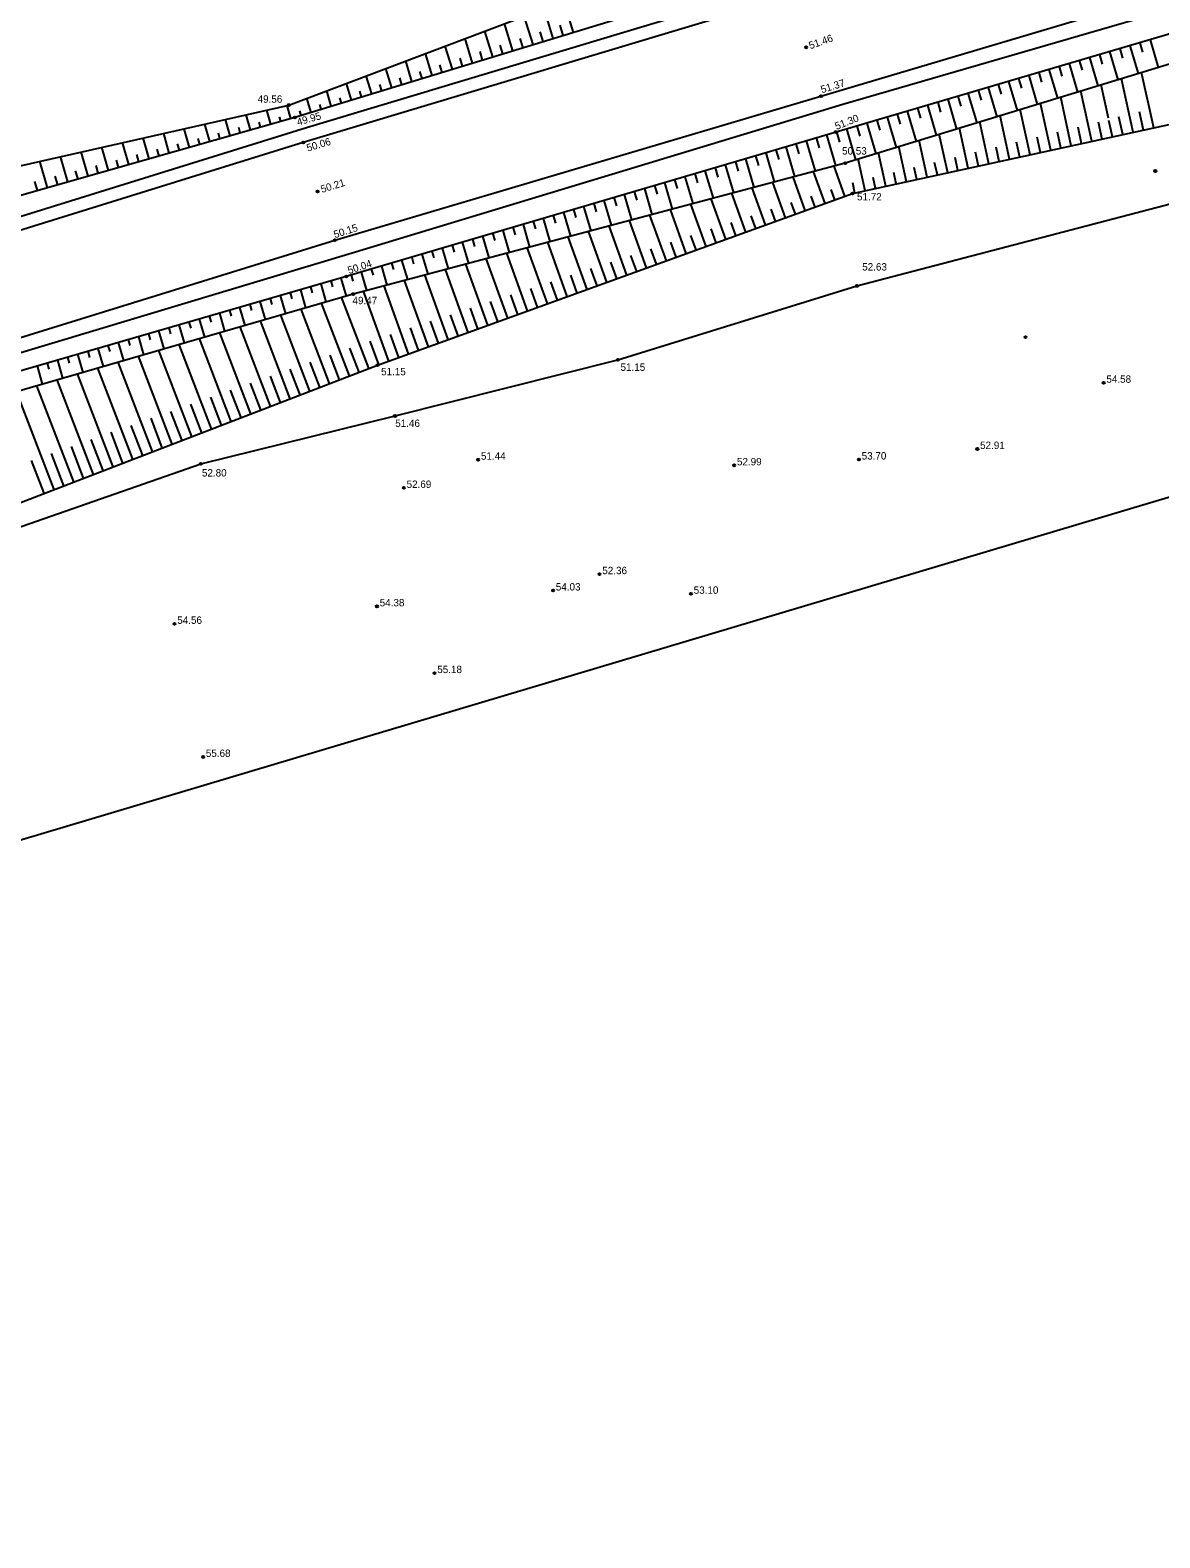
# Model space of a CAD drawing. Extents: x 642058 to 655509, y 6458707 to 6469679.
# Drawn here: x 642673.3 to 642780.4, y 6458850.4 to 6458993.4 of the extents above; entities that cross this region are included whole.
import ezdxf

# ---------------------------------------------------------------- set-up
doc = ezdxf.new("R2010")
doc.units = 0
for name, color, linetype in [('HALJASTUS', 7, 'Continuous'), ('KORGUS', 7, 'Continuous'), ('MOOTKORG', 7, 'Continuous'), ('RELJEEF', 7, 'Continuous'), ('TEE', 7, 'Continuous'), ('TRUUP', 7, 'Continuous')]:
    doc.layers.add(name, color=color, linetype=linetype)

msp = doc.modelspace()

# ---------------------------------------------------------------- linework, layer by layer
at = {"layer": 'HALJASTUS'}
for points in [[(642707.89, 6458956.77), (642729.02, 6458962.1), (642751.69, 6458969.1), (642831.54, 6458990.01)], [(642657.44, 6458941.94), (642667.05, 6458944.41), (642689.48, 6458952.24), (642707.89, 6458956.77)]]:
    msp.add_lwpolyline(points, dxfattribs=at)
at = {"layer": 'KORGUS'}
for centre in [(642746.89, 6458991.73), (642697.82, 6458986.25), (642748.29, 6458987.1), (642698.38, 6458985.08), (642749.72, 6458983.69), (642699.19, 6458982.7), (642750.59, 6458980.75), (642780, 6458980), (642700.55, 6458978.06), (642751.28, 6458977.86), (642702.18, 6458973.44), (642703.26, 6458970), (642751.69, 6458969.1), (642703.93, 6458968.33), (642767.69, 6458964.24), (642729.02, 6458962.1), (642706.23, 6458961.59), (642775.1, 6458959.92), (642707.89, 6458956.77), (642763.12, 6458953.64), (642689.48, 6458952.24), (642715.78, 6458952.62), (642740.06, 6458952.09), (642751.89, 6458952.64), (642708.73, 6458949.95), (642727.29, 6458941.77), (642722.88, 6458940.22), (642735.96, 6458939.91), (642706.18, 6458938.72), (642686.98, 6458937.06), (642711.64, 6458932.39), (642689.69, 6458924.44)]:
    msp.add_circle(centre, 0.1, dxfattribs=at)
at = {"layer": 'RELJEEF'}
for p, q in [((642722.89, 6458992.56), (642722.03, 6458995.4)), ((642724.81, 6458993.14), (642723.9, 6458996.11)), ((642719.07, 6458991.39), (642718.28, 6458993.98)), ((642720.98, 6458991.98), (642720.15, 6458994.69)), ((642723.85, 6458992.85), (642723.56, 6458993.82)), ((642715.24, 6458990.23), (642714.53, 6458992.56)), ((642717.16, 6458990.81), (642716.4, 6458993.27)), ((642718.11, 6458991.1), (642717.86, 6458991.94)), ((642720.03, 6458991.69), (642719.76, 6458992.57)), ((642721.94, 6458992.27), (642721.66, 6458993.19)), ((642778.54, 6458992.16), (642778.8, 6458991.28)), ((642779.5, 6458992.44), (642780.28, 6458989.81)), ((642711.42, 6458989.06), (642710.78, 6458991.15)), ((642713.33, 6458989.64), (642712.66, 6458991.85)), ((642714.29, 6458989.93), (642714.06, 6458990.69)), ((642716.2, 6458990.52), (642715.96, 6458991.32)), ((642772.79, 6458990.47), (642773.05, 6458989.57)), ((642773.75, 6458990.75), (642774.54, 6458988.06)), ((642774.71, 6458991.03), (642774.97, 6458990.14)), ((642775.67, 6458991.32), (642776.45, 6458988.64)), ((642776.63, 6458991.6), (642776.89, 6458990.71)), ((642777.59, 6458991.88), (642778.36, 6458989.23)), ((642707.59, 6458987.89), (642707.03, 6458989.73)), ((642709.5, 6458988.48), (642708.91, 6458990.44)), ((642710.46, 6458988.77), (642710.25, 6458989.44)), ((642712.37, 6458989.35), (642712.15, 6458990.07)), ((642767.99, 6458989.06), (642768.8, 6458986.31)), ((642768.95, 6458989.34), (642769.22, 6458988.43)), ((642769.91, 6458989.62), (642770.71, 6458986.89)), ((642770.87, 6458989.91), (642771.14, 6458989)), ((642771.83, 6458990.19), (642772.63, 6458987.48)), ((642779.85, 6458984.1), (642778.7, 6458989.33)), ((642701.85, 6458986.14), (642701.41, 6458987.6)), ((642703.77, 6458986.72), (642703.28, 6458988.31)), ((642705.68, 6458987.31), (642705.16, 6458989.02)), ((642706.63, 6458987.6), (642706.45, 6458988.19)), ((642708.55, 6458988.18), (642708.35, 6458988.82)), ((642763.19, 6458987.65), (642763.47, 6458986.72)), ((642764.15, 6458987.93), (642764.97, 6458985.14)), ((642765.11, 6458988.21), (642765.38, 6458987.29)), ((642766.07, 6458988.5), (642766.89, 6458985.73)), ((642767.03, 6458988.78), (642767.3, 6458987.86)), ((642775.55, 6458985.01), (642774.87, 6458988.16)), ((642777.89, 6458983.67), (642776.78, 6458988.75)), ((642698.02, 6458984.98), (642697.67, 6458986.21)), ((642699.94, 6458985.56), (642699.53, 6458986.89)), ((642700.9, 6458985.85), (642700.75, 6458986.32)), ((642702.81, 6458986.43), (642702.65, 6458986.94)), ((642704.72, 6458987.02), (642704.55, 6458987.57)), ((642758.4, 6458986.24), (642759.23, 6458983.39)), ((642759.36, 6458986.52), (642759.63, 6458985.58)), ((642760.32, 6458986.81), (642761.15, 6458983.98)), ((642761.27, 6458987.09), (642761.55, 6458986.15)), ((642762.23, 6458987.37), (642763.06, 6458984.56)), ((642770.08, 6458981.96), (642769.11, 6458986.4)), ((642772.03, 6458982.39), (642771.03, 6458986.99)), ((642773.98, 6458982.82), (642772.95, 6458987.57)), ((642692.25, 6458983.34), (642691.81, 6458984.89)), ((642694.18, 6458983.89), (642693.77, 6458985.33)), ((642696.1, 6458984.43), (642695.72, 6458985.77)), ((642697.06, 6458984.71), (642696.94, 6458985.14)), ((642698.98, 6458985.27), (642698.85, 6458985.69)), ((642753.6, 6458984.83), (642753.88, 6458983.87)), ((642754.56, 6458985.11), (642755.41, 6458982.23)), ((642755.52, 6458985.4), (642755.8, 6458984.44)), ((642756.48, 6458985.68), (642757.32, 6458982.81)), ((642757.44, 6458985.96), (642757.72, 6458985.01)), ((642766.17, 6458981.11), (642765.27, 6458985.23)), ((642768.12, 6458981.54), (642767.19, 6458985.82)), ((642775.94, 6458983.24), (642775.6, 6458984.8)), ((642776.92, 6458983.46), (642776.55, 6458985.12)), ((642778.87, 6458983.88), (642778.49, 6458985.6)), ((642686.48, 6458981.7), (642685.95, 6458983.57)), ((642688.41, 6458982.24), (642687.9, 6458984.01)), ((642690.33, 6458982.79), (642689.86, 6458984.45)), ((642691.29, 6458983.06), (642691.14, 6458983.6)), ((642693.22, 6458983.61), (642693.07, 6458984.11)), ((642695.14, 6458984.16), (642695.01, 6458984.62)), ((642748.8, 6458983.42), (642749.66, 6458980.51)), ((642749.76, 6458983.7), (642750.05, 6458982.72)), ((642750.72, 6458983.99), (642751.58, 6458981.06)), ((642751.68, 6458984.27), (642751.97, 6458983.3)), ((642752.64, 6458984.55), (642753.49, 6458981.64)), ((642760.31, 6458979.83), (642759.51, 6458983.48)), ((642762.26, 6458980.26), (642761.43, 6458984.06)), ((642764.21, 6458980.69), (642763.35, 6458984.65)), ((642771.05, 6458982.18), (642770.72, 6458983.68)), ((642773.01, 6458982.6), (642772.67, 6458984.16)), ((642774.96, 6458983.03), (642774.61, 6458984.64)), ((642680.71, 6458980.05), (642680.09, 6458982.25)), ((642682.64, 6458980.6), (642682.04, 6458982.69)), ((642684.56, 6458981.15), (642684, 6458983.13)), ((642685.52, 6458981.42), (642685.34, 6458982.06)), ((642687.44, 6458981.97), (642687.27, 6458982.58)), ((642689.37, 6458982.52), (642689.21, 6458983.09)), ((642744.01, 6458982.01), (642744.28, 6458981.08)), ((642744.97, 6458982.29), (642745.79, 6458979.48)), ((642745.92, 6458982.57), (642746.2, 6458981.63)), ((642746.88, 6458982.86), (642747.73, 6458979.99)), ((642747.84, 6458983.14), (642748.13, 6458982.18)), ((642756.4, 6458978.98), (642755.67, 6458982.31)), ((642758.35, 6458979.41), (642757.59, 6458982.89)), ((642765.19, 6458980.9), (642764.9, 6458982.25)), ((642767.15, 6458981.32), (642766.84, 6458982.73)), ((642769.1, 6458981.75), (642768.78, 6458983.2)), ((642674.94, 6458978.41), (642674.22, 6458980.93)), ((642676.86, 6458978.96), (642676.18, 6458981.37)), ((642678.79, 6458979.5), (642678.13, 6458981.81)), ((642679.75, 6458979.78), (642679.54, 6458980.53)), ((642681.67, 6458980.33), (642681.47, 6458981.04)), ((642683.6, 6458980.87), (642683.4, 6458981.55)), ((642739.21, 6458980.59), (642739.99, 6458977.93)), ((642740.17, 6458980.88), (642740.43, 6458979.98)), ((642741.13, 6458981.16), (642741.93, 6458978.45)), ((642742.09, 6458981.44), (642742.36, 6458980.53)), ((642743.05, 6458981.73), (642743.86, 6458978.96)), ((642750.56, 6458977.6), (642749.53, 6458980.47)), ((642752.49, 6458978.13), (642751.83, 6458981.14)), ((642754.44, 6458978.55), (642753.75, 6458981.72)), ((642759.33, 6458979.62), (642759.07, 6458980.81)), ((642761.28, 6458980.05), (642761.01, 6458981.29)), ((642763.24, 6458980.47), (642762.96, 6458981.77)), ((642675.9, 6458978.68), (642675.67, 6458979.5)), ((642677.83, 6458979.23), (642677.6, 6458980.02)), ((642734.41, 6458979.18), (642734.66, 6458978.34)), ((642735.37, 6458979.46), (642736.13, 6458976.91)), ((642736.33, 6458979.75), (642736.59, 6458978.88)), ((642737.29, 6458980.03), (642738.06, 6458977.42)), ((642738.25, 6458980.31), (642738.51, 6458979.43)), ((642746.8, 6458976.25), (642745.65, 6458979.44)), ((642748.68, 6458976.92), (642747.59, 6458979.96)), ((642753.47, 6458978.34), (642753.24, 6458979.37)), ((642755.42, 6458978.77), (642755.19, 6458979.85)), ((642757.38, 6458979.19), (642757.13, 6458980.33)), ((642673.98, 6458978.14), (642673.74, 6458978.99)), ((642729.62, 6458977.77), (642730.33, 6458975.36)), ((642730.58, 6458978.05), (642730.82, 6458977.24)), ((642731.54, 6458978.33), (642732.26, 6458975.88)), ((642732.5, 6458978.62), (642732.74, 6458977.79)), ((642733.46, 6458978.9), (642734.19, 6458976.39)), ((642741.16, 6458974.21), (642739.83, 6458977.89)), ((642743.04, 6458974.89), (642741.77, 6458978.41)), ((642744.92, 6458975.57), (642743.71, 6458978.92)), ((642747.74, 6458976.58), (642747.37, 6458977.62)), ((642749.62, 6458977.26), (642749.27, 6458978.25)), ((642751.51, 6458977.91), (642751.3, 6458978.89)), ((642724.82, 6458976.35), (642725.05, 6458975.59)), ((642725.78, 6458976.64), (642726.46, 6458974.33)), ((642726.74, 6458976.92), (642726.97, 6458976.14)), ((642727.7, 6458977.2), (642728.39, 6458974.85)), ((642728.66, 6458977.48), (642728.89, 6458976.69)), ((642735.52, 6458972.17), (642734.01, 6458976.34)), ((642737.4, 6458972.85), (642735.95, 6458976.86)), ((642739.28, 6458973.53), (642737.89, 6458977.37)), ((642743.98, 6458975.23), (642743.57, 6458976.37)), ((642745.86, 6458975.91), (642745.47, 6458977)), ((642720.03, 6458974.94), (642720.66, 6458972.79)), ((642720.99, 6458975.22), (642721.2, 6458974.5)), ((642721.94, 6458975.51), (642722.59, 6458973.3)), ((642722.9, 6458975.79), (642723.12, 6458975.04)), ((642723.86, 6458976.07), (642724.53, 6458973.82)), ((642729.87, 6458970.13), (642728.19, 6458974.79)), ((642731.75, 6458970.81), (642730.13, 6458975.31)), ((642733.63, 6458971.49), (642732.07, 6458975.82)), ((642740.22, 6458973.87), (642739.76, 6458975.12)), ((642742.1, 6458974.55), (642741.67, 6458975.75)), ((642715.23, 6458973.53), (642715.43, 6458972.85)), ((642716.19, 6458973.81), (642716.79, 6458971.76)), ((642717.15, 6458974.09), (642717.35, 6458973.4)), ((642718.11, 6458974.37), (642718.73, 6458972.27)), ((642719.07, 6458974.66), (642719.28, 6458973.95)), ((642726.11, 6458968.77), (642724.31, 6458973.76)), ((642727.99, 6458969.45), (642726.25, 6458974.28)), ((642736.46, 6458972.51), (642735.96, 6458973.87)), ((642738.34, 6458973.19), (642737.86, 6458974.5)), ((642710.43, 6458972.11), (642710.99, 6458970.21)), ((642711.39, 6458972.4), (642711.58, 6458971.75)), ((642712.35, 6458972.68), (642712.93, 6458970.73)), ((642713.31, 6458972.96), (642713.51, 6458972.3)), ((642714.27, 6458973.24), (642714.86, 6458971.24)), ((642720.47, 6458966.74), (642718.49, 6458972.21)), ((642722.35, 6458967.42), (642720.43, 6458972.73)), ((642724.23, 6458968.09), (642722.37, 6458973.24)), ((642730.81, 6458970.47), (642730.26, 6458972)), ((642732.69, 6458971.15), (642732.16, 6458972.62)), ((642734.57, 6458971.83), (642734.06, 6458973.25)), ((642705.64, 6458970.7), (642705.81, 6458970.11)), ((642706.6, 6458970.98), (642707.13, 6458969.18)), ((642707.56, 6458971.26), (642707.74, 6458970.66)), ((642708.52, 6458971.55), (642709.06, 6458969.7)), ((642709.48, 6458971.83), (642709.66, 6458971.21)), ((642714.82, 6458964.7), (642712.67, 6458970.66)), ((642716.7, 6458965.38), (642714.61, 6458971.18)), ((642718.58, 6458966.06), (642716.55, 6458971.69)), ((642727.05, 6458969.11), (642726.46, 6458970.75)), ((642728.93, 6458969.79), (642728.36, 6458971.37)), ((642699.88, 6458969.02), (642700.04, 6458968.45)), ((642700.84, 6458969.3), (642701.34, 6458967.58)), ((642701.8, 6458969.57), (642701.97, 6458969)), ((642702.76, 6458969.85), (642703.26, 6458968.14)), ((642703.72, 6458970.13), (642703.89, 6458969.56)), ((642704.68, 6458970.42), (642705.19, 6458968.67)), ((642709.18, 6458962.66), (642706.85, 6458969.11)), ((642711.06, 6458963.34), (642708.79, 6458969.63)), ((642712.94, 6458964.02), (642710.73, 6458970.14)), ((642723.29, 6458967.76), (642722.66, 6458969.5)), ((642725.17, 6458968.43), (642724.56, 6458970.12)), ((642695.08, 6458967.63), (642695.57, 6458965.91)), ((642696.04, 6458967.91), (642696.2, 6458967.33)), ((642697, 6458968.18), (642697.49, 6458966.47)), ((642697.96, 6458968.46), (642698.12, 6458967.89)), ((642698.92, 6458968.74), (642699.41, 6458967.02)), ((642705.42, 6458961.29), (642702.83, 6458968.02)), ((642707.3, 6458961.98), (642704.91, 6458968.59)), ((642717.64, 6458965.72), (642716.96, 6458967.62)), ((642719.53, 6458966.4), (642718.86, 6458968.25)), ((642721.41, 6458967.08), (642720.76, 6458968.87)), ((642690.27, 6458966.24), (642690.44, 6458965.66)), ((642691.23, 6458966.51), (642691.73, 6458964.8)), ((642692.19, 6458966.79), (642692.36, 6458966.22)), ((642693.15, 6458967.07), (642693.65, 6458965.36)), ((642694.12, 6458967.35), (642694.28, 6458966.78)), ((642699.82, 6458959.13), (642697.05, 6458966.34)), ((642701.69, 6458959.85), (642698.98, 6458966.9)), ((642703.56, 6458960.57), (642700.91, 6458967.46)), ((642713.88, 6458964.36), (642713.15, 6458966.37)), ((642715.76, 6458965.04), (642715.06, 6458967)), ((642685.47, 6458964.84), (642685.97, 6458963.13)), ((642686.43, 6458965.12), (642686.6, 6458964.55)), ((642687.39, 6458965.4), (642687.89, 6458963.69)), ((642688.35, 6458965.68), (642688.52, 6458965.11)), ((642689.31, 6458965.96), (642689.81, 6458964.24)), ((642696.09, 6458957.7), (642693.19, 6458965.22)), ((642697.96, 6458958.41), (642695.12, 6458965.78)), ((642710.12, 6458963), (642709.35, 6458965.12)), ((642712, 6458963.68), (642711.25, 6458965.75)), ((642680.67, 6458963.45), (642680.83, 6458962.88)), ((642681.63, 6458963.73), (642682.13, 6458962.02)), ((642682.59, 6458964.01), (642682.75, 6458963.44)), ((642683.55, 6458964.29), (642684.05, 6458962.57)), ((642684.51, 6458964.57), (642684.68, 6458963.99)), ((642690.49, 6458955.54), (642687.41, 6458963.55)), ((642692.36, 6458956.26), (642689.34, 6458964.11)), ((642694.22, 6458956.98), (642691.27, 6458964.66)), ((642706.36, 6458961.64), (642705.55, 6458963.87)), ((642708.24, 6458962.32), (642707.45, 6458964.5)), ((642675.87, 6458962.06), (642676.36, 6458960.35)), ((642676.83, 6458962.34), (642676.99, 6458961.77)), ((642677.79, 6458962.62), (642678.28, 6458960.9)), ((642678.75, 6458962.9), (642678.91, 6458962.33)), ((642679.71, 6458963.18), (642680.2, 6458961.46)), ((642684.89, 6458953.39), (642681.63, 6458961.87)), ((642686.76, 6458954.11), (642683.55, 6458962.43)), ((642688.62, 6458954.82), (642685.48, 6458962.99)), ((642700.76, 6458959.49), (642699.84, 6458961.87)), ((642702.62, 6458960.21), (642701.73, 6458962.53)), ((642704.49, 6458960.93), (642703.62, 6458963.2)), ((642673.94, 6458961.51), (642674.44, 6458959.79)), ((642674.91, 6458961.78), (642675.07, 6458961.21)), ((642681.16, 6458951.95), (642677.77, 6458960.76)), ((642683.02, 6458952.67), (642679.7, 6458961.31)), ((642697.02, 6458958.05), (642696.07, 6458960.54)), ((642698.89, 6458958.77), (642697.96, 6458961.2)), ((642675.56, 6458949.8), (642671.99, 6458959.08)), ((642677.42, 6458950.51), (642673.91, 6458959.64)), ((642679.29, 6458951.23), (642675.84, 6458960.2)), ((642693.29, 6458956.62), (642692.29, 6458959.21)), ((642695.16, 6458957.34), (642694.18, 6458959.87)), ((642689.56, 6458955.18), (642688.52, 6458957.88)), ((642691.42, 6458955.9), (642690.41, 6458958.54)), ((642685.82, 6458953.75), (642684.75, 6458956.55)), ((642687.69, 6458954.46), (642686.63, 6458957.21)), ((642682.09, 6458952.31), (642680.97, 6458955.22)), ((642683.96, 6458953.03), (642682.86, 6458955.88)), ((642678.36, 6458950.87), (642677.2, 6458953.89)), ((642680.22, 6458951.59), (642679.08, 6458954.55)), ((642674.62, 6458949.44), (642673.42, 6458952.56)), ((642676.49, 6458950.16), (642675.31, 6458953.22))]:
    msp.add_line(p, q, dxfattribs=at)
for points in [[(642541.45, 6458941.76), (642541.45, 6458941.76), (642574.65, 6458953.92), (642616.64, 6458967.34), (642656.64, 6458976.96), (642697.82, 6458986.25), (642743.54, 6459003.53), (642784.16, 6459021.28), (642823.8, 6459036.86), (642864.97, 6459051.2), (642905.38, 6459072.42)], [(642912.41, 6459049.93), (642870.87, 6459036.85), (642828.39, 6459024.61), (642786.77, 6459011.45), (642744.59, 6458999.18), (642698.38, 6458985.08), (642657.37, 6458973.41), (642617.92, 6458960.59), (642576.15, 6458949.04), (642535.16, 6458936.35)], [(642917.64, 6459033.08), (642873.97, 6459020.98), (642833.48, 6459008.64), (642791.5, 6458995.97), (642749.72, 6458983.69), (642703.26, 6458970), (642662.12, 6458958.08), (642621.77, 6458946.38), (642581, 6458933.53), (642544.85, 6458923.15), (642495.88, 6458907.44)], [(642918.23, 6459031.09), (642874.89, 6459017.82), (642833.94, 6459007.13), (642792.4, 6458993.51), (642750.59, 6458980.75), (642703.93, 6458968.33), (642662.8, 6458956.42), (642623.72, 6458940.41), (642582.86, 6458928.37), (642547.56, 6458919.53), (642540.35, 6458917.87), (642496.43, 6458905.92)], [(642665.69, 6458946), (642706.23, 6458961.59), (642751.28, 6458977.86), (642794.36, 6458987.26), (642834.88, 6459003.88), (642876.37, 6459014.03), (642920.49, 6459024.28)]]:
    msp.add_lwpolyline(points, dxfattribs=at)
at = {"layer": 'TEE'}
for points in [[(642952.69, 6459058.42), (642913.66, 6459046.94), (642871.67, 6459034.53), (642829.33, 6459021.96), (642787.37, 6459009.32), (642745.31, 6458996.58), (642699.19, 6458982.7), (642658.23, 6458969.98), (642618.53, 6458958.35), (642577.08, 6458945.88), (642535.89, 6458934.03), (642535.89, 6458934.03)], [(642702.18, 6458973.44), (642748.29, 6458987.1), (642790.33, 6458999.62), (642832.58, 6459011.81), (642874.36, 6459023.55), (642917.27, 6459034.81), (642956.21, 6459046.34)], [(642832.1, 6459023.87), (642813.34, 6459018.03), (642772.95, 6459006.17), (642745.6, 6458997.98), (642699.51, 6458984.1), (642658.87, 6458971.48), (642629.5, 6458962.57), (642599.16, 6458953.83), (642585.48, 6458949.93), (642552.91, 6458939.67), (642513.32, 6458927.8), (642492.32, 6458922.42), (642474.86, 6458917.26), (642448.59, 6458908.86), (642404.82, 6458895.79), (642362.03, 6458882.73), (642308.58, 6458865.96), (642264.27, 6458850.39)], [(642874.36, 6459023.55), (642845.23, 6459014.24), (642791.91, 6458998.37), (642750.36, 6458986.31), (642703.83, 6458972.22), (642663.01, 6458959.94), (642632.96, 6458951.05), (642598.71, 6458940.86), (642572.77, 6458933.06), (642536.77, 6458922.5), (642495.79, 6458909.89), (642451.4, 6458896.7), (642431.15, 6458891.19), (642408.08, 6458884.14), (642400.12, 6458880.65)], [(642580.2, 6458936.43), (642621.17, 6458949.12), (642661.13, 6458960.74), (642702.18, 6458973.44)]]:
    msp.add_lwpolyline(points, dxfattribs=at)
at = {"layer": 'TRUUP'}
msp.add_lwpolyline([(642466.68, 6458855.18), (642934.53, 6458994.83), (643306.05, 6459107.15), (643714.04, 6459229.65), (643911.89, 6459291.86), (644068.21, 6459351.59), (644121.12, 6459374.48), (644137.94, 6459334.4), (644113.77, 6459317.86), (644142.02, 6459276.6), (644140.14, 6459249.67), (644170.27, 6459235.34), (644185.1, 6459227.8), (644230.07, 6459205.94), (644260.02, 6459285.83), (644212.01, 6459416.33), (644324.49, 6459470.41), (644463.7, 6459543.82), (644492.34, 6459562.43)], dxfattribs=at)

# ---------------------------------------------------------------- texts
at = {"layer": 'MOOTKORG'}
for s, rotation, p in [(' 51.46', 19.4963, (642747.04, 6458991.45)), (' 51.37', 17.1042, (642748.14, 6458987.29)), (' 49.95', 15.7512, (642698.44, 6458984.22)), (' 51.30', 21.6341, (642749.53, 6458983.79)), (' 50.06', 16.5044, (642699.37, 6458981.76)), (' 50.21', 17.1007, (642700.72, 6458977.84)), (' 50.15', 17.788, (642701.95, 6458973.54)), (' 50.04', 17.9155, (642703.28, 6458970.14))]:
    msp.add_text(s, height=0.7, rotation=rotation, dxfattribs=at).set_placement(p)
for s, p in [(' 49.56', (642694.6, 6458986.47)), (' 50.53', (642750.03, 6458981.56)), (' 51.72', (642751.45, 6458977.21)), (' 52.63', (642751.94, 6458970.56)), (' 49.47', (642703.6, 6458967.37)), (' 51.15', (642706.31, 6458960.63)), (' 51.15', (642729.02, 6458961.05)), (' 54.58', (642775.1, 6458959.92)), (' 51.46', (642707.65, 6458955.73)), (' 51.44', (642715.78, 6458952.62)), (' 53.70', (642751.89, 6458952.64)), (' 52.91', (642763.12, 6458953.64)), (' 52.99', (642740.06, 6458952.09)), (' 52.80', (642689.32, 6458951.03)), (' 52.69', (642708.73, 6458949.95)), (' 52.36', (642727.29, 6458941.77)), (' 54.03', (642722.88, 6458940.22)), (' 53.10', (642735.96, 6458939.91)), (' 54.38', (642706.18, 6458938.72)), (' 54.56', (642686.98, 6458937.06)), (' 55.18', (642711.64, 6458932.39)), (' 55.68', (642689.69, 6458924.44))]:
    msp.add_text(s, height=0.7, dxfattribs=at).set_placement(p)

doc.saveas('drawing.dxf')
